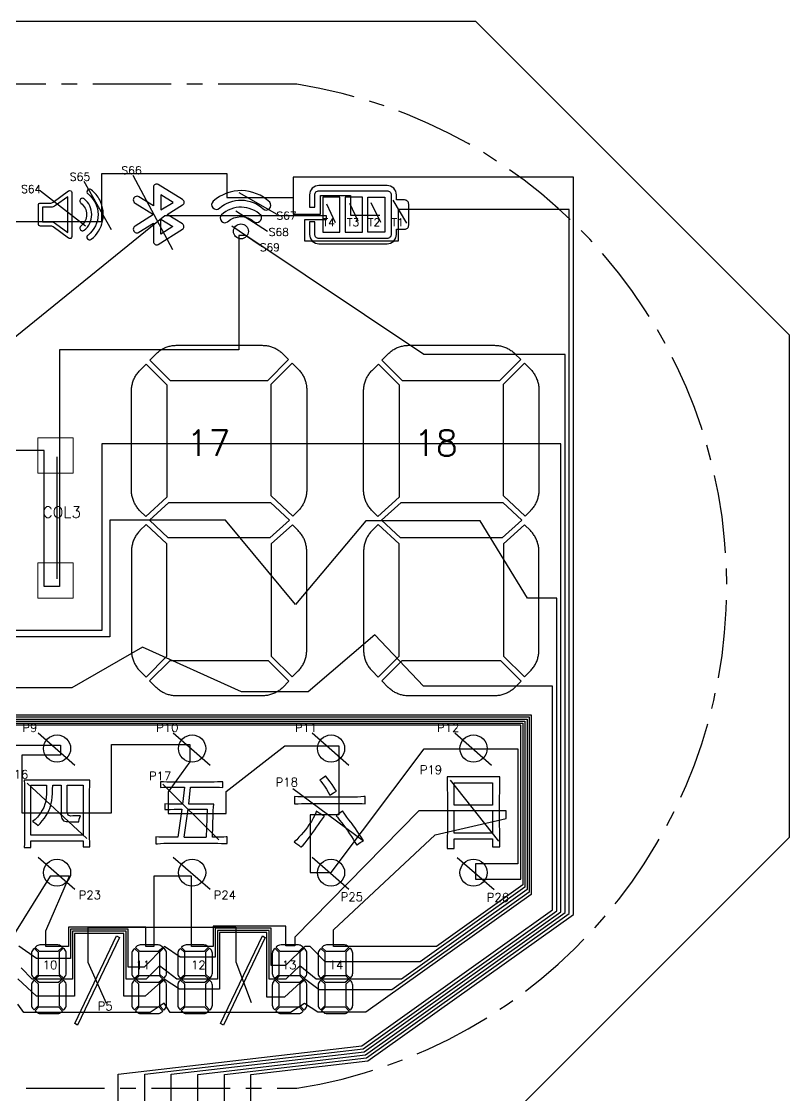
# Model space of a CAD drawing. Header units: millimetres. Extents: x 1653 to 3206, y -200 to 97.
# Drawn here: x 2456.6 to 2493.3, y -170.4 to -119 of the extents above; entities that cross this region are included whole.
import ezdxf
from ezdxf.enums import TextEntityAlignment as Align

# ---------------------------------------------------------------- set-up
doc = ezdxf.new("R2010")
doc.units = ezdxf.units.MM
doc.header["$LTSCALE"] = 3
doc.linetypes.add('CENTER', pattern=[2, 1.25, -0.25, 0.25, -0.25])
doc.layers.add('COM', color=1, linetype='Continuous')
doc.layers.add('DIM', color=4, linetype='Continuous')
doc.styles.add('romans', font='romans.shx')

msp = doc.modelspace()

# ---------------------------------------------------------------- linework, layer by layer
msp.add_line((2464.386, -158.043), (2465.428, -158.043))
at = {"linetype": 'Continuous'}
msp.add_lwpolyline([(2378.323, -134.045), (2378.323, -158.045), (2393.323, -173.045), (2478.323, -173.045), (2493.323, -158.045), (2493.323, -134.045), (2478.323, -119.045), (2393.323, -119.045)], close=True, dxfattribs=at)
at = {"linetype": 'CENTER'}
msp.add_lwpolyline([(2469.762, -122.045), (2402.823, -122.045, 0.895837), (2402.823, -170.045), (2469.762, -170.045, 0.856686)], format="xyb", close=True, dxfattribs=at)
for points in [[(2464.299, -128.726), (2463.576, -128.275), (2464.309, -127.819, 0.555192), (2464.309, -127.564), (2463.143, -126.838, 0.58859), (2462.914, -126.966), (2462.914, -127.863), (2462.216, -127.428, 1), (2462.031, -127.725), (2462.914, -128.275), (2462.031, -128.826, 1), (2462.216, -129.123), (2462.914, -128.688), (2462.914, -129.573, 0.58859), (2463.143, -129.7), (2464.299, -128.98, 0.555192)], [(2458.856, -129.408), (2458.118, -128.865, 0.169935), (2458, -128.826), (2457.515, -128.825, -0.053294), (2457.48, -128.822, -0.353312), (2457.417, -128.756), (2457.416, -128.747, -0.024646), (2457.415, -128.725), (2457.415, -127.825, -0.039391), (2457.417, -127.795, -0.380552), (2457.488, -127.727, -0.03428), (2457.515, -127.725), (2457.999, -127.725, 0.171528), (2458.118, -127.686), (2458.856, -127.143, -0.614387), (2459.015, -127.223), (2459.015, -129.327, -0.615094)], [(2459.786, -127.292, -0.486214), (2459.786, -129.259, 0.066218), (2459.747, -129.298, 0.267337), (2459.735, -129.382, 0.130191), (2459.806, -129.475, 0.253627), (2459.886, -129.487, 0.088388), (2459.941, -129.456, 0.362028), (2460.343, -127.576, 0.106028), (2459.941, -127.095, 0.064392), (2459.893, -127.066, 0.267081), (2459.808, -127.074, 0.130471), (2459.736, -127.165, 0.254098), (2459.743, -127.246, 0.088438)], [(2466.069, -127.976, -0.391818), (2468.16, -128.01, 0.918019), (2468.471, -127.685, 0.391818), (2465.769, -127.641, 0.990681)], [(2470.825, -126.887, 0.414214), (2470.375, -127.337), (2470.375, -127.93), (2470.625, -127.93), (2470.625, -127.337, -0.414214), (2470.825, -127.137), (2474.08, -127.137, -0.414214), (2474.28, -127.337), (2474.28, -129.223, -0.414214), (2474.08, -129.423), (2470.825, -129.423, -0.414214), (2470.625, -129.223), (2470.625, -128.63), (2470.375, -128.63), (2470.375, -129.223, 0.414214), (2470.825, -129.673), (2474.08, -129.673, 0.414214), (2474.53, -129.223), (2474.53, -128.98), (2474.918, -128.98, 0.414214), (2475.118, -128.78), (2475.118, -127.78, 0.414214), (2474.918, -127.58), (2474.53, -127.58), (2474.53, -127.337, 0.414214), (2474.08, -126.887)], [(2457.999, -127.925), (2457.615, -127.925), (2457.615, -128.625), (2458, -128.626, -0.170304), (2458.237, -128.704), (2458.815, -129.13), (2458.815, -127.421), (2458.237, -127.847, -0.17176)], [(2459.447, -127.725, -0.486309), (2459.447, -128.826, 0.057225), (2459.41, -128.862, 0.278028), (2459.395, -128.95, 0.130869), (2459.466, -129.042, 0.253658), (2459.546, -129.054, 0.088349), (2459.601, -129.023, 0.486211), (2459.601, -127.528, 0.057138), (2459.558, -127.501, 0.278535), (2459.469, -127.507, 0.130453), (2459.396, -127.598, 0.253687), (2459.403, -127.679, 0.08827)], [(2466.456, -128.628, -0.391484), (2467.721, -128.621, 0.73687), (2468.06, -128.321, 0.3982), (2466.16, -128.289, 0.878402)]]:
    msp.add_lwpolyline(points, format="xyb", close=True)
for points in [[(2463.264, -127.326), (2463.264, -128.057), (2463.851, -127.692)], [(2471.005, -129.123), (2471.83, -129.123), (2471.83, -127.437), (2471.005, -127.437)], [(2472.08, -129.123), (2472.905, -129.123), (2472.905, -127.437), (2472.08, -127.437)], [(2473.98, -129.123), (2473.155, -129.123), (2473.155, -127.437), (2473.98, -127.437)], [(2463.264, -129.213), (2463.264, -128.493), (2463.842, -128.853)], [(2463.073, -134.9), (2463.109, -134.868), (2463.147, -134.836), (2463.185, -134.806), (2463.225, -134.777), (2463.265, -134.75), (2463.307, -134.724), (2463.349, -134.699), (2463.393, -134.677), (2463.437, -134.655), (2463.481, -134.635), (2463.527, -134.617), (2463.573, -134.601), (2463.62, -134.586), (2463.667, -134.573), (2463.714, -134.561), (2463.762, -134.552), (2463.81, -134.543), (2463.859, -134.537), (2463.908, -134.532), (2463.957, -134.529), (2464.005, -134.528), (2464.018, -134.528), (2468.116, -134.528), (2468.165, -134.529), (2468.214, -134.531), (2468.263, -134.536), (2468.312, -134.542), (2468.36, -134.549), (2468.408, -134.559), (2468.456, -134.57), (2468.503, -134.582), (2468.55, -134.597), (2468.596, -134.613), (2468.641, -134.631), (2468.686, -134.65), (2468.731, -134.671), (2468.774, -134.693), (2468.817, -134.717), (2468.858, -134.743), (2468.899, -134.77), (2468.939, -134.799), (2468.978, -134.828), (2469.015, -134.86), (2469.052, -134.892), (2469.087, -134.926), (2469.096, -134.935), (2469.37, -135.208), (2468.358, -136.22), (2463.726, -136.22), (2462.738, -135.234), (2463.038, -134.934)], [(2474.173, -134.9), (2474.209, -134.868), (2474.246, -134.836), (2474.285, -134.806), (2474.325, -134.777), (2474.365, -134.75), (2474.407, -134.724), (2474.449, -134.699), (2474.492, -134.677), (2474.536, -134.655), (2474.581, -134.635), (2474.627, -134.617), (2474.673, -134.601), (2474.719, -134.586), (2474.766, -134.573), (2474.814, -134.561), (2474.862, -134.552), (2474.91, -134.543), (2474.959, -134.537), (2475.007, -134.532), (2475.056, -134.529), (2475.105, -134.528), (2475.118, -134.528), (2479.216, -134.528), (2479.265, -134.529), (2479.314, -134.531), (2479.363, -134.536), (2479.411, -134.542), (2479.46, -134.549), (2479.508, -134.559), (2479.555, -134.57), (2479.603, -134.582), (2479.649, -134.597), (2479.696, -134.613), (2479.741, -134.631), (2479.786, -134.65), (2479.83, -134.671), (2479.874, -134.693), (2479.916, -134.717), (2479.958, -134.743), (2479.999, -134.77), (2480.039, -134.799), (2480.078, -134.828), (2480.115, -134.86), (2480.152, -134.892), (2480.187, -134.926), (2480.196, -134.935), (2480.47, -135.208), (2479.458, -136.22), (2474.826, -136.22), (2473.838, -135.234), (2474.137, -134.934)], [(2461.863, -136.658), (2461.866, -136.609), (2461.87, -136.56), (2461.876, -136.511), (2461.884, -136.463), (2461.893, -136.415), (2461.904, -136.367), (2461.917, -136.32), (2461.931, -136.273), (2461.947, -136.227), (2461.965, -136.182), (2461.984, -136.137), (2462.005, -136.092), (2462.028, -136.049), (2462.052, -136.006), (2462.077, -135.965), (2462.104, -135.924), (2462.133, -135.884), (2462.162, -135.845), (2462.193, -135.807), (2462.226, -135.771), (2462.259, -135.735), (2462.269, -135.726), (2462.57, -135.425), (2463.554, -136.409), (2463.554, -141.788), (2462.542, -142.71), (2462.269, -142.436), (2462.235, -142.401), (2462.202, -142.364), (2462.17, -142.327), (2462.14, -142.288), (2462.111, -142.249), (2462.084, -142.208), (2462.058, -142.167), (2462.034, -142.124), (2462.011, -142.081), (2461.99, -142.037), (2461.97, -141.992), (2461.952, -141.947), (2461.935, -141.901), (2461.92, -141.854), (2461.907, -141.807), (2461.896, -141.759), (2461.886, -141.711), (2461.878, -141.663), (2461.871, -141.615), (2461.867, -141.566), (2461.864, -141.517), (2461.862, -141.468), (2461.862, -141.455), (2461.862, -136.707)], [(2470.238, -136.587), (2470.239, -136.638), (2470.239, -141.455), (2470.239, -141.504), (2470.236, -141.553), (2470.232, -141.602), (2470.226, -141.65), (2470.218, -141.699), (2470.209, -141.747), (2470.198, -141.794), (2470.185, -141.842), (2470.171, -141.888), (2470.154, -141.935), (2470.137, -141.98), (2470.117, -142.025), (2470.096, -142.069), (2470.074, -142.113), (2470.05, -142.156), (2470.024, -142.197), (2469.997, -142.238), (2469.969, -142.278), (2469.939, -142.317), (2469.908, -142.355), (2469.876, -142.391), (2469.842, -142.427), (2469.833, -142.436), (2469.578, -142.691), (2468.547, -141.729), (2468.547, -136.391), (2469.55, -135.387), (2469.832, -135.667), (2469.867, -135.703), (2469.9, -135.739), (2469.931, -135.777), (2469.961, -135.816), (2469.99, -135.855), (2470.017, -135.896), (2470.043, -135.937), (2470.068, -135.98), (2470.09, -136.023), (2470.112, -136.067), (2470.132, -136.112), (2470.15, -136.157), (2470.166, -136.203), (2470.181, -136.25), (2470.194, -136.297), (2470.206, -136.344), (2470.216, -136.392), (2470.224, -136.441), (2470.23, -136.489), (2470.235, -136.538)], [(2472.963, -136.658), (2472.966, -136.609), (2472.97, -136.56), (2472.976, -136.511), (2472.983, -136.463), (2472.993, -136.415), (2473.004, -136.367), (2473.017, -136.32), (2473.031, -136.273), (2473.047, -136.227), (2473.065, -136.182), (2473.084, -136.137), (2473.105, -136.092), (2473.127, -136.049), (2473.151, -136.006), (2473.177, -135.965), (2473.204, -135.924), (2473.232, -135.884), (2473.262, -135.845), (2473.293, -135.807), (2473.326, -135.771), (2473.359, -135.735), (2473.368, -135.726), (2473.67, -135.425), (2474.654, -136.409), (2474.654, -141.788), (2473.642, -142.71), (2473.368, -142.436), (2473.334, -142.401), (2473.302, -142.364), (2473.27, -142.327), (2473.24, -142.288), (2473.211, -142.249), (2473.184, -142.208), (2473.158, -142.167), (2473.134, -142.124), (2473.111, -142.081), (2473.089, -142.037), (2473.07, -141.992), (2473.051, -141.947), (2473.035, -141.901), (2473.02, -141.854), (2473.007, -141.807), (2472.995, -141.759), (2472.986, -141.711), (2472.978, -141.663), (2472.971, -141.615), (2472.966, -141.566), (2472.963, -141.517), (2472.962, -141.468), (2472.962, -141.455), (2472.962, -136.707)], [(2481.338, -136.587), (2481.339, -136.638), (2481.339, -141.455), (2481.338, -141.504), (2481.336, -141.553), (2481.332, -141.602), (2481.326, -141.65), (2481.318, -141.699), (2481.309, -141.747), (2481.297, -141.794), (2481.285, -141.842), (2481.27, -141.888), (2481.254, -141.935), (2481.236, -141.98), (2481.217, -142.025), (2481.196, -142.069), (2481.174, -142.113), (2481.15, -142.156), (2481.124, -142.197), (2481.097, -142.238), (2481.069, -142.278), (2481.039, -142.317), (2481.008, -142.355), (2480.975, -142.391), (2480.942, -142.427), (2480.933, -142.436), (2480.678, -142.691), (2479.647, -141.729), (2479.647, -136.391), (2480.65, -135.387), (2480.932, -135.667), (2480.967, -135.703), (2480.999, -135.739), (2481.031, -135.777), (2481.061, -135.816), (2481.09, -135.855), (2481.117, -135.896), (2481.143, -135.937), (2481.167, -135.98), (2481.19, -136.023), (2481.212, -136.067), (2481.231, -136.112), (2481.25, -136.157), (2481.266, -136.203), (2481.281, -136.25), (2481.294, -136.297), (2481.306, -136.344), (2481.316, -136.392), (2481.324, -136.441), (2481.33, -136.489), (2481.335, -136.538)], [(2468.477, -143.738), (2463.623, -143.738), (2462.719, -142.893), (2463.649, -142.046), (2468.514, -142.046), (2469.421, -142.892)], [(2479.577, -143.738), (2474.722, -143.738), (2473.819, -142.893), (2474.749, -142.046), (2479.614, -142.046), (2480.521, -142.892)], [(2462.235, -150.061), (2462.269, -150.096), (2462.558, -150.385), (2463.554, -149.386), (2463.554, -144.022), (2462.561, -143.093), (2462.269, -143.386), (2462.259, -143.395), (2462.226, -143.431), (2462.193, -143.467), (2462.162, -143.505), (2462.133, -143.544), (2462.104, -143.584), (2462.077, -143.625), (2462.052, -143.666), (2462.028, -143.709), (2462.005, -143.752), (2461.984, -143.797), (2461.965, -143.842), (2461.947, -143.887), (2461.931, -143.933), (2461.917, -143.98), (2461.904, -144.028), (2461.893, -144.075), (2461.884, -144.123), (2461.876, -144.172), (2461.87, -144.22), (2461.866, -144.269), (2461.863, -144.318), (2461.862, -144.367), (2461.862, -149.115), (2461.862, -149.128), (2461.864, -149.177), (2461.867, -149.226), (2461.871, -149.275), (2461.878, -149.323), (2461.886, -149.371), (2461.896, -149.419), (2461.907, -149.467), (2461.92, -149.514), (2461.935, -149.561), (2461.952, -149.607), (2461.97, -149.652), (2461.99, -149.697), (2462.011, -149.741), (2462.034, -149.784), (2462.058, -149.827), (2462.084, -149.868), (2462.111, -149.909), (2462.14, -149.948), (2462.17, -149.987), (2462.202, -150.024)], [(2469.833, -143.386), (2469.557, -143.111), (2468.547, -144.017), (2468.547, -149.382), (2469.547, -150.382), (2469.833, -150.096), (2469.842, -150.087), (2469.875, -150.051), (2469.908, -150.015), (2469.939, -149.977), (2469.969, -149.938), (2469.997, -149.898), (2470.024, -149.857), (2470.05, -149.816), (2470.074, -149.773), (2470.096, -149.73), (2470.117, -149.685), (2470.137, -149.64), (2470.154, -149.595), (2470.17, -149.549), (2470.185, -149.502), (2470.198, -149.455), (2470.209, -149.407), (2470.218, -149.359), (2470.226, -149.311), (2470.232, -149.262), (2470.236, -149.213), (2470.239, -149.164), (2470.239, -149.116), (2470.239, -144.367), (2470.239, -144.354), (2470.238, -144.305), (2470.235, -144.256), (2470.23, -144.207), (2470.224, -144.159), (2470.216, -144.111), (2470.206, -144.063), (2470.194, -144.015), (2470.181, -143.968), (2470.166, -143.921), (2470.15, -143.875), (2470.132, -143.83), (2470.112, -143.785), (2470.091, -143.741), (2470.068, -143.698), (2470.043, -143.655), (2470.017, -143.614), (2469.99, -143.573), (2469.961, -143.534), (2469.931, -143.495), (2469.9, -143.458), (2469.867, -143.421)], [(2473.334, -150.061), (2473.368, -150.096), (2473.657, -150.385), (2474.654, -149.386), (2474.654, -144.022), (2473.661, -143.093), (2473.368, -143.386), (2473.359, -143.395), (2473.326, -143.431), (2473.293, -143.467), (2473.262, -143.505), (2473.232, -143.544), (2473.204, -143.584), (2473.177, -143.625), (2473.151, -143.666), (2473.127, -143.709), (2473.105, -143.752), (2473.084, -143.797), (2473.065, -143.842), (2473.047, -143.887), (2473.031, -143.933), (2473.016, -143.98), (2473.004, -144.028), (2472.993, -144.075), (2472.983, -144.123), (2472.976, -144.172), (2472.97, -144.22), (2472.966, -144.269), (2472.963, -144.318), (2472.962, -144.367), (2472.962, -149.115), (2472.962, -149.128), (2472.963, -149.177), (2472.966, -149.226), (2472.971, -149.275), (2472.978, -149.323), (2472.986, -149.371), (2472.995, -149.419), (2473.007, -149.467), (2473.02, -149.514), (2473.035, -149.561), (2473.051, -149.607), (2473.07, -149.652), (2473.089, -149.697), (2473.111, -149.741), (2473.134, -149.784), (2473.158, -149.827), (2473.184, -149.868), (2473.211, -149.909), (2473.24, -149.948), (2473.27, -149.987), (2473.302, -150.024)], [(2480.933, -143.386), (2480.657, -143.111), (2479.647, -144.017), (2479.647, -149.382), (2480.647, -150.382), (2480.933, -150.096), (2480.942, -150.087), (2480.975, -150.051), (2481.008, -150.015), (2481.039, -149.977), (2481.069, -149.938), (2481.097, -149.898), (2481.124, -149.857), (2481.149, -149.816), (2481.174, -149.773), (2481.196, -149.73), (2481.217, -149.685), (2481.236, -149.64), (2481.254, -149.595), (2481.27, -149.549), (2481.285, -149.502), (2481.297, -149.455), (2481.308, -149.407), (2481.318, -149.359), (2481.326, -149.311), (2481.331, -149.262), (2481.336, -149.213), (2481.338, -149.164), (2481.339, -149.116), (2481.339, -144.367), (2481.339, -144.354), (2481.338, -144.305), (2481.335, -144.256), (2481.33, -144.207), (2481.324, -144.159), (2481.316, -144.111), (2481.306, -144.063), (2481.294, -144.015), (2481.281, -143.968), (2481.266, -143.921), (2481.25, -143.875), (2481.231, -143.83), (2481.212, -143.785), (2481.19, -143.741), (2481.167, -143.698), (2481.143, -143.655), (2481.117, -143.614), (2481.09, -143.573), (2481.061, -143.534), (2481.031, -143.495), (2480.999, -143.458), (2480.967, -143.421)], [(2468.399, -149.593), (2469.391, -150.585), (2469.097, -150.879), (2469.062, -150.913), (2469.025, -150.946), (2468.988, -150.977), (2468.949, -151.008), (2468.91, -151.036), (2468.869, -151.064), (2468.828, -151.09), (2468.785, -151.114), (2468.742, -151.137), (2468.698, -151.158), (2468.653, -151.178), (2468.608, -151.196), (2468.562, -151.213), (2468.515, -151.228), (2468.468, -151.241), (2468.421, -151.252), (2468.373, -151.262), (2468.324, -151.27), (2468.276, -151.277), (2468.227, -151.281), (2468.178, -151.284), (2468.129, -151.286), (2468.116, -151.286), (2464.019, -151.286), (2463.97, -151.285), (2463.921, -151.282), (2463.872, -151.278), (2463.823, -151.272), (2463.775, -151.265), (2463.727, -151.255), (2463.679, -151.244), (2463.632, -151.231), (2463.585, -151.217), (2463.539, -151.201), (2463.494, -151.183), (2463.449, -151.164), (2463.404, -151.143), (2463.361, -151.12), (2463.318, -151.096), (2463.277, -151.071), (2463.236, -151.044), (2463.196, -151.015), (2463.157, -150.986), (2463.119, -150.954), (2463.083, -150.922), (2463.047, -150.888), (2463.038, -150.879), (2462.73, -150.571), (2463.707, -149.593)], [(2479.499, -149.593), (2480.491, -150.585), (2480.197, -150.879), (2480.162, -150.913), (2480.125, -150.946), (2480.088, -150.977), (2480.049, -151.008), (2480.01, -151.036), (2479.969, -151.064), (2479.928, -151.09), (2479.885, -151.114), (2479.842, -151.137), (2479.798, -151.158), (2479.753, -151.178), (2479.708, -151.196), (2479.662, -151.213), (2479.615, -151.228), (2479.568, -151.241), (2479.52, -151.252), (2479.472, -151.262), (2479.424, -151.27), (2479.376, -151.277), (2479.327, -151.281), (2479.278, -151.284), (2479.229, -151.286), (2479.216, -151.286), (2475.118, -151.286), (2475.069, -151.285), (2475.021, -151.282), (2474.972, -151.278), (2474.923, -151.272), (2474.875, -151.265), (2474.827, -151.255), (2474.779, -151.244), (2474.732, -151.231), (2474.685, -151.217), (2474.639, -151.201), (2474.593, -151.183), (2474.548, -151.164), (2474.504, -151.143), (2474.461, -151.12), (2474.418, -151.096), (2474.376, -151.071), (2474.336, -151.044), (2474.296, -151.015), (2474.257, -150.986), (2474.219, -150.954), (2474.183, -150.922), (2474.147, -150.888), (2474.138, -150.879), (2473.83, -150.571), (2474.806, -149.593)], [(2459.873, -155.313), (2456.734, -155.313), (2456.736, -155.331), (2456.741, -155.497), (2456.745, -155.66), (2456.748, -155.819), (2456.75, -155.974), (2456.75, -156.126), (2456.75, -157.613), (2456.75, -157.729), (2456.748, -157.882), (2456.747, -158.039), (2456.744, -158.2), (2456.741, -158.365), (2456.734, -158.534), (2457.057, -158.534), (2457.057, -158.211), (2459.552, -158.211), (2459.552, -158.503), (2459.873, -158.503), (2459.87, -158.437), (2459.865, -158.271), (2459.862, -158.108), (2459.859, -157.948), (2459.858, -157.795), (2459.858, -157.644), (2459.858, -156.126), (2459.858, -156.111), (2459.858, -155.945), (2459.861, -155.782), (2459.864, -155.622), (2459.867, -155.467)], [(2457.057, -157.951), (2457.057, -155.559), (2457.807, -155.559), (2457.806, -155.606), (2457.803, -155.802), (2457.795, -155.979), (2457.784, -156.136), (2457.766, -156.272), (2457.745, -156.386), (2457.721, -156.466), (2457.665, -156.617), (2457.597, -156.758), (2457.516, -156.892), (2457.47, -156.958), (2457.37, -157.079), (2457.257, -157.19), (2457.134, -157.292), (2457.149, -157.3), (2457.297, -157.392), (2457.394, -157.491), (2457.492, -157.387), (2457.599, -157.264), (2457.696, -157.137), (2457.784, -157.007), (2457.86, -156.875), (2457.929, -156.74), (2457.953, -156.679), (2457.992, -156.563), (2458.023, -156.432), (2458.05, -156.286), (2458.07, -156.126), (2458.086, -155.951), (2458.094, -155.763), (2458.097, -155.559), (2458.495, -155.559), (2458.495, -157.016), (2458.529, -157.154), (2458.612, -157.257), (2458.741, -157.292), (2458.828, -157.296), (2458.969, -157.303), (2459.139, -157.306), (2459.338, -157.307), (2459.366, -157.177), (2459.428, -157.016), (2459.413, -157.016), (2459.215, -157.024), (2459.059, -157.029), (2458.94, -157.032), (2458.832, -156.997), (2458.786, -156.863), (2458.786, -155.559), (2459.552, -155.559), (2459.552, -157.951)], [(2466.223, -155.391), (2466.131, -155.397), (2465.973, -155.404), (2465.81, -155.407), (2463.712, -155.407), (2463.559, -155.405), (2463.399, -155.399), (2463.253, -155.391), (2463.253, -155.667), (2463.388, -155.659), (2463.546, -155.653), (2463.712, -155.651), (2464.402, -155.651), (2464.309, -156.464), (2463.896, -156.464), (2463.755, -156.463), (2463.593, -156.458), (2463.452, -156.449), (2463.452, -156.724), (2463.556, -156.716), (2463.712, -156.712), (2463.896, -156.709), (2464.264, -156.709), (2464.08, -158.043), (2463.574, -158.043), (2463.49, -158.043), (2463.319, -158.04), (2463.164, -158.035), (2463.023, -158.027), (2463.023, -158.364), (2463.106, -158.355), (2463.25, -158.344), (2463.416, -158.336), (2463.606, -158.334), (2465.81, -158.334), (2465.996, -158.334), (2466.168, -158.338), (2466.316, -158.342), (2466.436, -158.349), (2466.436, -158.027), (2466.394, -158.031), (2466.27, -158.035), (2466.12, -158.04), (2465.94, -158.042), (2465.733, -158.043), (2465.763, -156.923), (2465.766, -156.762), (2465.777, -156.602), (2465.794, -156.464), (2464.6, -156.464), (2464.691, -155.651), (2465.825, -155.651), (2465.905, -155.653), (2466.063, -155.657), (2466.223, -155.667)], [(2471.145, -155.115), (2471.131, -155.126), (2471.013, -155.217), (2470.869, -155.314), (2470.91, -155.364), (2471.002, -155.483), (2471.093, -155.61), (2471.179, -155.745), (2471.262, -155.886), (2471.344, -156.035), (2471.387, -156.005), (2471.524, -155.922), (2471.665, -155.85), (2471.616, -155.772), (2471.538, -155.648), (2471.45, -155.519), (2471.356, -155.389), (2471.254, -155.253)], [(2476.953, -155.161), (2476.953, -155.169), (2476.956, -155.316), (2476.958, -155.468), (2476.959, -155.62), (2476.962, -155.775), (2476.964, -155.932), (2476.965, -156.092), (2476.965, -156.254), (2476.967, -156.417), (2476.967, -156.585), (2476.967, -156.753), (2476.969, -156.923), (2476.969, -156.992), (2476.967, -157.172), (2476.967, -157.346), (2476.967, -157.517), (2476.965, -157.681), (2476.964, -157.843), (2476.962, -157.999), (2476.961, -158.151), (2476.958, -158.299), (2476.956, -158.441), (2476.953, -158.579), (2477.29, -158.579), (2477.29, -158.12), (2479.125, -158.12), (2479.125, -158.502), (2479.478, -158.502), (2479.476, -158.433), (2479.475, -158.288), (2479.472, -158.139), (2479.47, -157.985), (2479.469, -157.83), (2479.467, -157.67), (2479.465, -157.509), (2479.464, -157.345), (2479.464, -157.177), (2479.462, -157.006), (2479.462, -156.832), (2479.462, -156.748), (2479.464, -156.576), (2479.464, -156.406), (2479.464, -156.24), (2479.465, -156.076), (2479.467, -155.916), (2479.469, -155.759), (2479.47, -155.604), (2479.473, -155.454), (2479.475, -155.305), (2479.478, -155.161)], [(2477.29, -156.51), (2477.29, -155.437), (2479.125, -155.437), (2479.125, -156.51)], [(2473.027, -156.096), (2472.977, -156.102), (2472.835, -156.116), (2472.672, -156.124), (2472.492, -156.127), (2470.288, -156.127), (2470.139, -156.126), (2469.981, -156.119), (2469.821, -156.11), (2469.66, -156.096), (2469.66, -156.448), (2469.666, -156.448), (2469.824, -156.442), (2469.984, -156.437), (2470.144, -156.434), (2470.302, -156.433), (2472.506, -156.433), (2472.556, -156.433), (2472.73, -156.436), (2472.888, -156.44), (2473.027, -156.448)], [(2470.7, -156.801), (2470.676, -156.876), (2470.625, -156.995), (2470.554, -157.133), (2470.462, -157.288), (2470.349, -157.46), (2470.277, -157.56), (2470.181, -157.687), (2470.083, -157.811), (2469.979, -157.932), (2469.871, -158.049), (2469.76, -158.162), (2469.644, -158.273), (2469.726, -158.329), (2469.857, -158.428), (2469.965, -158.517), (2469.978, -158.506), (2470.065, -158.419), (2470.159, -158.312), (2470.261, -158.189), (2470.371, -158.048), (2470.487, -157.889), (2470.535, -157.819), (2470.625, -157.69), (2470.716, -157.562), (2470.806, -157.432), (2470.897, -157.299), (2470.99, -157.166), (2471.084, -157.031), (2470.969, -156.975), (2470.833, -156.893)], [(2471.956, -156.785), (2471.904, -156.826), (2471.778, -156.924), (2471.649, -157.015), (2471.71, -157.092), (2471.815, -157.225), (2471.915, -157.355), (2472.009, -157.481), (2472.1, -157.603), (2472.185, -157.72), (2472.205, -157.75), (2472.293, -157.875), (2472.377, -158.007), (2472.464, -158.142), (2472.547, -158.281), (2472.63, -158.427), (2472.675, -158.387), (2472.8, -158.3), (2472.951, -158.212), (2472.852, -158.055), (2472.75, -157.897), (2472.656, -157.755), (2472.572, -157.629), (2472.496, -157.521), (2472.431, -157.429), (2472.429, -157.427), (2472.346, -157.324), (2472.257, -157.208), (2472.163, -157.08), (2472.063, -156.939)], [(2477.29, -157.858), (2477.29, -156.77), (2479.125, -156.77), (2479.125, -157.858)], [(2459.147, -166.956), (2461.148, -162.759), (2461.285, -162.838), (2459.284, -167.035)], [(2466.119, -166.956), (2468.119, -162.759), (2468.256, -162.838), (2466.256, -167.035)], [(2457.356, -163.225), (2457.401, -163.2), (2457.45, -163.184), (2457.502, -163.177), (2457.51, -163.177), (2458.319, -163.177), (2458.371, -163.182), (2458.421, -163.197), (2458.467, -163.22), (2458.508, -163.252), (2458.513, -163.258), (2458.557, -163.301), (2458.347, -163.511), (2457.462, -163.511), (2457.262, -163.311), (2457.316, -163.258)], [(2462.152, -163.225), (2462.197, -163.2), (2462.247, -163.184), (2462.298, -163.177), (2462.306, -163.177), (2463.116, -163.177), (2463.167, -163.182), (2463.217, -163.197), (2463.263, -163.22), (2463.304, -163.252), (2463.309, -163.258), (2463.354, -163.301), (2463.144, -163.511), (2462.259, -163.511), (2462.058, -163.311), (2462.112, -163.258)], [(2464.345, -163.225), (2464.391, -163.2), (2464.44, -163.184), (2464.492, -163.177), (2464.499, -163.177), (2465.309, -163.177), (2465.361, -163.182), (2465.411, -163.197), (2465.457, -163.22), (2465.498, -163.252), (2465.503, -163.258), (2465.547, -163.301), (2465.337, -163.512), (2464.452, -163.512), (2464.252, -163.311), (2464.305, -163.258)], [(2468.865, -163.225), (2468.91, -163.2), (2468.96, -163.184), (2469.011, -163.177), (2469.019, -163.177), (2469.829, -163.177), (2469.881, -163.182), (2469.93, -163.197), (2469.976, -163.22), (2470.017, -163.252), (2470.023, -163.258), (2470.067, -163.301), (2469.857, -163.512), (2468.972, -163.512), (2468.772, -163.311), (2468.825, -163.258)], [(2471.059, -163.225), (2471.104, -163.2), (2471.154, -163.184), (2471.205, -163.177), (2471.213, -163.177), (2472.023, -163.177), (2472.074, -163.182), (2472.124, -163.197), (2472.17, -163.22), (2472.211, -163.252), (2472.216, -163.258), (2472.26, -163.301), (2472.051, -163.512), (2471.166, -163.512), (2470.965, -163.311), (2471.019, -163.258)], [(2457.131, -164.7), (2457.164, -164.74), (2457.212, -164.789), (2457.418, -164.602), (2457.418, -163.56), (2457.218, -163.36), (2457.164, -163.414), (2457.158, -163.42), (2457.126, -163.46), (2457.103, -163.506), (2457.088, -163.556), (2457.083, -163.608), (2457.083, -164.546), (2457.083, -164.554), (2457.09, -164.605), (2457.106, -164.655)], [(2458.739, -164.546), (2458.739, -163.589), (2458.733, -163.537), (2458.717, -163.488), (2458.692, -163.442), (2458.658, -163.402), (2458.604, -163.348), (2458.405, -163.548), (2458.405, -164.59), (2458.614, -164.785), (2458.659, -164.74), (2458.664, -164.735), (2458.696, -164.694), (2458.72, -164.648), (2458.734, -164.598)], [(2461.927, -164.7), (2461.96, -164.74), (2462.009, -164.789), (2462.214, -164.602), (2462.214, -163.56), (2462.014, -163.36), (2461.96, -163.414), (2461.955, -163.42), (2461.923, -163.46), (2461.899, -163.506), (2461.885, -163.556), (2461.88, -163.608), (2461.88, -164.546), (2461.88, -164.554), (2461.886, -164.605), (2461.902, -164.655)], [(2463.535, -164.546), (2463.535, -163.589), (2463.529, -163.537), (2463.513, -163.488), (2463.488, -163.442), (2463.455, -163.402), (2463.4, -163.348), (2463.201, -163.548), (2463.201, -164.59), (2463.41, -164.785), (2463.455, -164.74), (2463.461, -164.735), (2463.492, -164.694), (2463.516, -164.648), (2463.531, -164.598)], [(2464.12, -164.7), (2464.154, -164.74), (2464.202, -164.789), (2464.408, -164.602), (2464.408, -163.56), (2464.207, -163.36), (2464.154, -163.414), (2464.148, -163.42), (2464.116, -163.46), (2464.093, -163.507), (2464.078, -163.556), (2464.073, -163.608), (2464.073, -164.546), (2464.073, -164.554), (2464.08, -164.606), (2464.095, -164.655)], [(2465.729, -164.546), (2465.729, -163.589), (2465.722, -163.537), (2465.707, -163.488), (2465.682, -163.442), (2465.648, -163.402), (2465.594, -163.348), (2465.394, -163.548), (2465.394, -164.59), (2465.604, -164.785), (2465.648, -164.74), (2465.654, -164.735), (2465.686, -164.694), (2465.71, -164.648), (2465.724, -164.598)], [(2468.64, -164.7), (2468.673, -164.74), (2468.722, -164.789), (2468.927, -164.602), (2468.927, -163.56), (2468.727, -163.36), (2468.673, -163.414), (2468.668, -163.42), (2468.636, -163.46), (2468.612, -163.507), (2468.598, -163.556), (2468.593, -163.608), (2468.593, -164.546), (2468.593, -164.554), (2468.599, -164.606), (2468.615, -164.655)], [(2470.248, -164.546), (2470.248, -163.589), (2470.242, -163.537), (2470.226, -163.488), (2470.201, -163.442), (2470.168, -163.402), (2470.113, -163.348), (2469.914, -163.548), (2469.914, -164.59), (2470.123, -164.785), (2470.168, -164.74), (2470.174, -164.735), (2470.206, -164.694), (2470.229, -164.648), (2470.244, -164.598)], [(2470.834, -164.7), (2470.867, -164.74), (2470.916, -164.789), (2471.121, -164.602), (2471.121, -163.56), (2470.921, -163.36), (2470.867, -163.414), (2470.862, -163.42), (2470.83, -163.46), (2470.806, -163.507), (2470.791, -163.556), (2470.787, -163.608), (2470.787, -164.546), (2470.787, -164.554), (2470.793, -164.606), (2470.809, -164.655)], [(2472.442, -164.546), (2472.442, -163.589), (2472.436, -163.537), (2472.42, -163.488), (2472.395, -163.442), (2472.362, -163.402), (2472.307, -163.348), (2472.108, -163.548), (2472.108, -164.59), (2472.317, -164.785), (2472.362, -164.74), (2472.367, -164.735), (2472.399, -164.694), (2472.423, -164.648), (2472.437, -164.598)], [(2458.566, -164.83), (2458.379, -164.998), (2457.443, -164.998), (2457.264, -164.831), (2457.448, -164.663), (2458.386, -164.663)], [(2463.362, -164.83), (2463.175, -164.998), (2462.239, -164.998), (2462.061, -164.831), (2462.245, -164.663), (2463.182, -164.663)], [(2465.555, -164.83), (2465.369, -164.998), (2464.433, -164.998), (2464.254, -164.831), (2464.438, -164.663), (2465.376, -164.663)], [(2470.075, -164.83), (2469.888, -164.998), (2468.952, -164.998), (2468.774, -164.831), (2468.958, -164.663), (2469.895, -164.663)], [(2472.269, -164.83), (2472.082, -164.998), (2471.146, -164.998), (2470.968, -164.831), (2471.152, -164.663), (2472.089, -164.663)], [(2457.131, -166.214), (2457.164, -166.254), (2457.205, -166.296), (2457.418, -166.083), (2457.418, -165.065), (2457.216, -164.876), (2457.164, -164.928), (2457.158, -164.934), (2457.126, -164.974), (2457.103, -165.02), (2457.088, -165.07), (2457.083, -165.122), (2457.083, -166.06), (2457.083, -166.068), (2457.09, -166.119), (2457.106, -166.169)], [(2458.659, -164.928), (2458.61, -164.879), (2458.405, -165.063), (2458.405, -166.096), (2458.616, -166.307), (2458.661, -166.262), (2458.696, -166.218), (2458.72, -166.171), (2458.734, -166.122), (2458.739, -166.07), (2458.739, -165.122), (2458.739, -165.114), (2458.733, -165.063), (2458.717, -165.013), (2458.692, -164.968)], [(2461.927, -166.214), (2461.96, -166.254), (2462.002, -166.296), (2462.214, -166.083), (2462.214, -165.065), (2462.012, -164.876), (2461.96, -164.928), (2461.955, -164.934), (2461.923, -164.974), (2461.899, -165.02), (2461.885, -165.07), (2461.88, -165.122), (2461.88, -166.06), (2461.88, -166.068), (2461.886, -166.119), (2461.902, -166.169)], [(2463.455, -164.928), (2463.406, -164.879), (2463.201, -165.063), (2463.201, -166.096), (2463.412, -166.307), (2463.457, -166.262), (2463.492, -166.218), (2463.516, -166.171), (2463.531, -166.122), (2463.535, -166.07), (2463.535, -165.122), (2463.535, -165.114), (2463.529, -165.063), (2463.513, -165.013), (2463.488, -164.968)], [(2464.12, -166.214), (2464.154, -166.254), (2464.195, -166.296), (2464.408, -166.083), (2464.408, -165.065), (2464.206, -164.876), (2464.154, -164.928), (2464.148, -164.934), (2464.116, -164.974), (2464.093, -165.021), (2464.078, -165.07), (2464.073, -165.122), (2464.073, -166.06), (2464.073, -166.068), (2464.08, -166.12), (2464.095, -166.169)], [(2465.648, -164.928), (2465.6, -164.879), (2465.394, -165.063), (2465.394, -166.096), (2465.605, -166.307), (2465.65, -166.263), (2465.686, -166.218), (2465.71, -166.172), (2465.724, -166.122), (2465.729, -166.07), (2465.729, -165.122), (2465.729, -165.114), (2465.722, -165.063), (2465.707, -165.013), (2465.682, -164.968)], [(2468.64, -166.214), (2468.673, -166.254), (2468.715, -166.296), (2468.927, -166.083), (2468.927, -165.065), (2468.725, -164.876), (2468.673, -164.928), (2468.668, -164.934), (2468.636, -164.974), (2468.612, -165.021), (2468.598, -165.07), (2468.593, -165.122), (2468.593, -166.06), (2468.593, -166.068), (2468.599, -166.12), (2468.615, -166.169)], [(2470.168, -164.928), (2470.119, -164.879), (2469.914, -165.063), (2469.914, -166.096), (2470.125, -166.307), (2470.17, -166.263), (2470.205, -166.218), (2470.229, -166.172), (2470.244, -166.122), (2470.248, -166.07), (2470.248, -165.122), (2470.248, -165.114), (2470.242, -165.063), (2470.226, -165.013), (2470.201, -164.968)], [(2470.834, -166.214), (2470.867, -166.254), (2470.909, -166.296), (2471.121, -166.083), (2471.121, -165.065), (2470.919, -164.876), (2470.867, -164.928), (2470.862, -164.934), (2470.83, -164.974), (2470.806, -165.021), (2470.791, -165.07), (2470.787, -165.122), (2470.787, -166.06), (2470.787, -166.068), (2470.793, -166.12), (2470.809, -166.169)], [(2472.362, -164.928), (2472.313, -164.879), (2472.108, -165.063), (2472.108, -166.096), (2472.319, -166.307), (2472.364, -166.263), (2472.399, -166.218), (2472.423, -166.172), (2472.437, -166.122), (2472.442, -166.07), (2472.442, -165.122), (2472.442, -165.114), (2472.436, -165.063), (2472.42, -165.013), (2472.395, -164.968)], [(2458.474, -166.442), (2458.428, -166.467), (2458.379, -166.483), (2458.327, -166.489), (2458.319, -166.489), (2457.512, -166.489), (2457.46, -166.485), (2457.41, -166.47), (2457.364, -166.446), (2457.323, -166.414), (2457.252, -166.343), (2457.439, -166.155), (2458.37, -166.155), (2458.569, -166.354), (2458.514, -166.409)], [(2463.27, -166.442), (2463.225, -166.467), (2463.175, -166.483), (2463.124, -166.489), (2463.116, -166.489), (2462.308, -166.489), (2462.256, -166.485), (2462.207, -166.47), (2462.161, -166.446), (2462.12, -166.414), (2462.048, -166.343), (2462.236, -166.155), (2463.166, -166.155), (2463.365, -166.354), (2463.31, -166.409)], [(2465.463, -166.442), (2465.418, -166.467), (2465.369, -166.483), (2465.317, -166.489), (2465.309, -166.489), (2464.502, -166.489), (2464.45, -166.485), (2464.4, -166.47), (2464.354, -166.446), (2464.313, -166.414), (2464.242, -166.343), (2464.429, -166.155), (2465.36, -166.155), (2465.559, -166.354), (2465.503, -166.409)], [(2469.983, -166.442), (2469.938, -166.467), (2469.888, -166.483), (2469.837, -166.489), (2469.829, -166.489), (2469.021, -166.489), (2468.97, -166.485), (2468.92, -166.47), (2468.874, -166.446), (2468.833, -166.414), (2468.761, -166.343), (2468.949, -166.155), (2469.879, -166.155), (2470.078, -166.354), (2470.023, -166.409)], [(2472.177, -166.442), (2472.132, -166.467), (2472.082, -166.483), (2472.031, -166.489), (2472.023, -166.489), (2471.215, -166.489), (2471.163, -166.485), (2471.114, -166.47), (2471.068, -166.446), (2471.026, -166.414), (2470.955, -166.343), (2471.143, -166.155), (2472.073, -166.155), (2472.272, -166.354), (2472.217, -166.409)]]:
    msp.add_lwpolyline(points, close=True)
at = {"lineweight": 0}
for points in [[(2457.383, -140.641), (2457.383, -138.949), (2459.076, -138.949), (2459.076, -140.641)], [(2457.383, -146.611), (2457.383, -144.919), (2459.076, -144.919), (2459.076, -146.611)]]:
    msp.add_lwpolyline(points, close=True, dxfattribs=at)
msp.add_lwpolyline([(2464.386, -158.043), (2464.569, -156.709), (2465.473, -156.709), (2465.428, -158.043)])
for centre, radius in [((2467.095, -129.079), 0.358), ((2458.304, -153.804), 0.649), ((2464.761, -153.804), 0.649), ((2471.404, -153.804), 0.649), ((2478.215, -153.804), 0.649), ((2458.304, -159.738), 0.649), ((2464.761, -159.738), 0.649), ((2471.404, -159.738), 0.649), ((2478.215, -159.738), 0.649)]:
    msp.add_circle(centre, radius)
at = {"layer": 'COM', "ltscale": 5.567185}
for p, q in [((2460.442, -128.612), (2460.442, -126.31)), ((2460.442, -126.31), (2466.429, -126.31)), ((2466.429, -126.31), (2466.429, -127.462)), ((2482.993, -126.489), (2469.597, -126.489)), ((2469.597, -126.489), (2469.597, -128.258)), ((2482.993, -161.732), (2482.993, -126.489)), ((2466.429, -127.462), (2469.597, -127.462)), ((2470.903, -128.258), (2470.903, -127.372)), ((2470.903, -127.372), (2472.341, -127.372)), ((2472.341, -127.372), (2472.341, -128.3)), ((2469.597, -128.258), (2470.903, -128.258)), ((2472.341, -128.3), (2473.736, -128.3)), ((2453.495, -128.612), (2460.442, -128.612)), ((2480.473, -152.695), (2434.028, -152.695)), ((2480.473, -160.044), (2480.473, -152.695)), ((2453.943, -153.646), (2458.469, -153.646)), ((2458.469, -153.646), (2458.469, -154.127)), ((2460.912, -156.877), (2460.912, -153.606)), ((2460.912, -153.606), (2464.65, -153.606)), ((2464.65, -153.606), (2464.65, -154.443)), ((2466.386, -155.851), (2469.2, -153.67)), ((2469.2, -153.67), (2471.774, -153.67)), ((2471.404, -159.738), (2475.85, -153.826)), ((2471.774, -153.67), (2471.774, -156.982)), ((2475.85, -153.826), (2480.329, -153.826)), ((2480.329, -153.826), (2480.329, -159.325)), ((2458.469, -154.127), (2456.625, -154.127)), ((2456.625, -154.127), (2456.625, -156.877)), ((2464.65, -154.443), (2463.617, -155.869)), ((2463.617, -155.869), (2463.617, -156.913)), ((2466.386, -156.913), (2466.386, -155.851)), ((2456.625, -156.877), (2460.912, -156.877)), ((2463.617, -156.913), (2466.386, -156.913)), ((2471.774, -156.982), (2470.398, -156.982)), ((2470.398, -156.982), (2470.398, -159.738)), ((2480.329, -159.325), (2478.307, -159.325)), ((2478.307, -159.325), (2478.307, -160.044)), ((2470.398, -159.738), (2471.404, -159.738)), ((2478.307, -160.044), (2480.473, -160.044)), ((2473.157, -168.742), (2482.993, -161.732)), ((2467.573, -169.39), (2473.157, -168.742)), ((2467.573, -172.845), (2467.573, -169.39))]:
    msp.add_line(p, q, dxfattribs=at)
at = {"layer": 'COM', "color": 2, "ltscale": 5.567185}
for p, q in [((2463.458, -128.337), (2455.257, -134.979)), ((2471.182, -128.337), (2463.458, -128.337)), ((2471.182, -128.516), (2471.182, -128.337)), ((2482.793, -128.034), (2474.62, -128.034)), ((2474.62, -128.034), (2474.62, -129.545)), ((2482.793, -161.69), (2482.793, -128.034)), ((2470.154, -129.545), (2470.154, -128.516)), ((2470.154, -128.516), (2471.182, -128.516)), ((2474.62, -129.545), (2470.154, -129.545)), ((2434.178, -152.595), (2480.573, -152.595)), ((2480.573, -152.595), (2480.573, -160.325)), ((2475.599, -156.784), (2469.673, -162.817)), ((2479.775, -156.784), (2475.599, -156.784)), ((2479.775, -157.145), (2479.775, -156.784)), ((2476.385, -157.925), (2479.775, -157.145)), ((2471.526, -162.468), (2476.385, -157.925)), ((2457.971, -159.903), (2455.902, -163.245)), ((2457.762, -162.515), (2458.893, -159.903)), ((2458.893, -159.903), (2457.971, -159.903)), ((2464.739, -159.909), (2462.933, -159.909)), ((2462.933, -159.909), (2462.933, -163.271)), ((2464.739, -163.268), (2464.739, -159.909)), ((2480.573, -160.325), (2476.445, -163.268)), ((2473.101, -168.598), (2482.793, -161.69)), ((2457.762, -163.27), (2457.762, -162.515)), ((2462.555, -162.34), (2458.845, -162.34)), ((2458.845, -162.34), (2458.845, -163.27)), ((2462.555, -163.271), (2462.555, -162.34)), ((2469.247, -162.299), (2465.769, -162.299)), ((2465.769, -162.299), (2465.769, -163.268)), ((2469.247, -163.235), (2469.247, -162.299)), ((2471.526, -163.268), (2471.526, -162.468)), ((2458.845, -163.27), (2457.762, -163.27)), ((2462.933, -163.271), (2462.555, -163.271)), ((2465.769, -163.268), (2464.739, -163.268)), ((2469.673, -163.235), (2469.247, -163.235)), ((2469.673, -162.817), (2469.673, -163.235)), ((2476.445, -163.268), (2471.526, -163.268)), ((2466.303, -169.386), (2473.101, -168.598)), ((2466.303, -172.845), (2466.303, -169.386))]:
    msp.add_line(p, q, dxfattribs=at)
at = {"layer": 'COM', "color": 5, "ltscale": 5.567185}
for p, q in [((2467.331, -129.275), (2466.991, -129.275)), ((2466.991, -129.275), (2466.991, -134.744)), ((2475.839, -134.96), (2467.331, -129.275)), ((2466.991, -134.744), (2458.418, -134.744)), ((2458.418, -134.744), (2458.418, -146.052)), ((2482.593, -134.96), (2475.839, -134.96)), ((2482.593, -161.649), (2482.593, -134.96)), ((2457.686, -139.553), (2448.731, -139.553)), ((2457.686, -146.052), (2457.686, -139.553)), ((2458.418, -146.052), (2457.686, -146.052)), ((2434.328, -152.495), (2480.673, -152.495)), ((2480.673, -152.495), (2480.673, -160.438)), ((2480.673, -160.438), (2475.669, -164.005)), ((2473.046, -168.453), (2482.593, -161.649)), ((2461.703, -162.44), (2458.945, -162.44)), ((2458.945, -162.44), (2458.945, -163.849)), ((2461.703, -164.257), (2461.703, -162.44)), ((2468.54, -162.399), (2465.869, -162.399)), ((2465.869, -162.399), (2465.869, -163.78)), ((2468.54, -164.184), (2468.54, -162.399)), ((2457.326, -163.849), (2456.47, -163.246)), ((2463.441, -163.263), (2462.462, -164.257)), ((2464.185, -163.78), (2463.441, -163.263)), ((2470.156, -163.264), (2469.231, -164.184)), ((2470.407, -163.264), (2470.156, -163.264)), ((2471.121, -164.005), (2470.407, -163.264)), ((2465.869, -163.78), (2464.185, -163.78)), ((2458.945, -163.849), (2457.326, -163.849)), ((2462.462, -164.257), (2461.703, -164.257)), ((2469.231, -164.184), (2468.54, -164.184)), ((2475.669, -164.005), (2471.121, -164.005)), ((2465.033, -169.383), (2473.046, -168.453)), ((2465.033, -172.845), (2465.033, -169.383))]:
    msp.add_line(p, q, dxfattribs=at)
at = {"layer": 'COM', "color": 6, "ltscale": 5.567185}
for p, q in [((2482.393, -139.245), (2460.443, -139.245)), ((2460.443, -139.245), (2460.443, -148.167)), ((2482.393, -161.607), (2482.393, -139.245)), ((2460.443, -148.167), (2455.532, -148.167)), ((2434.478, -152.395), (2480.773, -152.395)), ((2480.773, -152.395), (2480.773, -160.551)), ((2480.773, -160.551), (2474.768, -164.831)), ((2472.99, -168.308), (2482.393, -161.607)), ((2461.603, -162.54), (2459.045, -162.54)), ((2459.045, -162.54), (2459.045, -164.831)), ((2461.603, -164.827), (2461.603, -162.54)), ((2468.44, -162.499), (2465.969, -162.499)), ((2465.969, -162.499), (2465.969, -164.827)), ((2468.44, -164.831), (2468.44, -162.499)), ((2457.112, -164.831), (2456.582, -164.283)), ((2463.201, -164.19), (2462.572, -164.827)), ((2464.029, -164.827), (2463.201, -164.19)), ((2469.914, -164.19), (2469.248, -164.831)), ((2470.691, -164.831), (2469.914, -164.19)), ((2462.572, -164.827), (2461.603, -164.827)), ((2465.969, -164.827), (2464.029, -164.827)), ((2459.045, -164.831), (2457.112, -164.831)), ((2469.248, -164.831), (2468.44, -164.831)), ((2474.768, -164.831), (2470.691, -164.831)), ((2463.763, -169.379), (2472.99, -168.308)), ((2463.763, -172.845), (2463.763, -169.379))]:
    msp.add_line(p, q, dxfattribs=at)
at = {"layer": 'COM', "color": 40, "ltscale": 5.567185}
for p, q in [((2466.356, -142.894), (2460.823, -142.894)), ((2460.823, -142.894), (2460.823, -148.467)), ((2469.699, -146.914), (2466.356, -142.894)), ((2473.061, -142.92), (2469.699, -146.914)), ((2478.534, -142.92), (2473.061, -142.92)), ((2480.799, -146.618), (2478.534, -142.92)), ((2482.193, -146.618), (2480.799, -146.618)), ((2482.193, -161.566), (2482.193, -146.618)), ((2460.823, -148.467), (2455.232, -148.467)), ((2434.628, -152.295), (2480.873, -152.295)), ((2480.873, -152.295), (2480.873, -160.664)), ((2480.873, -160.664), (2474.317, -165.337)), ((2472.935, -168.164), (2482.193, -161.566)), ((2461.503, -162.64), (2459.145, -162.64)), ((2459.145, -162.64), (2459.145, -165.644)), ((2461.503, -165.64), (2461.503, -162.64)), ((2468.34, -162.599), (2466.069, -162.599)), ((2466.069, -162.599), (2466.069, -165.314)), ((2468.34, -165.697), (2468.34, -162.599)), ((2457.321, -165.644), (2456.432, -164.823)), ((2463.421, -164.827), (2462.511, -165.64)), ((2464.165, -165.314), (2463.421, -164.827)), ((2470.141, -164.817), (2469.177, -165.697)), ((2470.839, -165.337), (2470.141, -164.817)), ((2466.069, -165.314), (2464.165, -165.314)), ((2474.317, -165.337), (2470.839, -165.337)), ((2459.145, -165.644), (2457.321, -165.644)), ((2462.511, -165.64), (2461.503, -165.64)), ((2469.177, -165.697), (2468.34, -165.697)), ((2462.493, -169.375), (2472.935, -168.164)), ((2462.493, -172.845), (2462.493, -169.375))]:
    msp.add_line(p, q, dxfattribs=at)
at = {"layer": 'COM', "color": 225, "ltscale": 5.567185}
for p, q in [((2473.493, -148.369), (2470.31, -151.094)), ((2475.831, -150.826), (2473.493, -148.369)), ((2462.393, -148.956), (2459.014, -150.898)), ((2467.128, -151.094), (2462.393, -148.956)), ((2459.014, -150.898), (2444.176, -150.898)), ((2481.993, -150.826), (2475.831, -150.826)), ((2481.993, -161.524), (2481.993, -150.826)), ((2470.31, -151.094), (2467.128, -151.094)), ((2434.778, -152.195), (2480.973, -152.195)), ((2480.973, -152.195), (2480.973, -160.777)), ((2480.973, -160.777), (2473.062, -166.415)), ((2472.879, -168.019), (2481.993, -161.524)), ((2456.716, -166.423), (2456.434, -166.024)), ((2463.424, -165.986), (2462.759, -166.423)), ((2463.711, -166.423), (2463.424, -165.986)), ((2470.137, -165.988), (2469.472, -166.423)), ((2470.775, -166.415), (2470.137, -165.988)), ((2462.759, -166.423), (2456.716, -166.423)), ((2469.472, -166.423), (2463.711, -166.423)), ((2473.062, -166.415), (2470.775, -166.415)), ((2461.223, -169.372), (2472.879, -168.019)), ((2461.223, -172.845), (2461.223, -169.372))]:
    msp.add_line(p, q, dxfattribs=at)
at = {"layer": 'DIM'}
for p, q in [((2459.578, -126.679), (2460.889, -128.984)), ((2461.924, -126.391), (2463.819, -129.948)), ((2457.518, -127.146), (2459.662, -128.816)), ((2466.988, -127.219), (2468.813, -128.264)), ((2471.184, -127.76), (2471.607, -128.652)), ((2472.278, -127.739), (2472.68, -128.58)), ((2473.305, -127.703), (2473.764, -128.642)), ((2474.361, -127.583), (2475.004, -128.694)), ((2466.848, -128.106), (2468.373, -129.078)), ((2466.654, -128.812), (2468.007, -129.737)), ((2458.308, -145.699), (2458.308, -139.858)), ((2457.405, -153.061), (2459.161, -154.599)), ((2463.862, -153.061), (2465.618, -154.599)), ((2470.505, -153.061), (2472.261, -154.599)), ((2477.317, -153.061), (2479.073, -154.599)), ((2456.877, -155.456), (2459.729, -158.112)), ((2463.365, -155.509), (2466.032, -158.168)), ((2477.103, -155.315), (2479.403, -158.241)), ((2469.572, -155.711), (2472.951, -158.212)), ((2457.405, -158.995), (2459.161, -160.533)), ((2463.862, -158.995), (2465.618, -160.533)), ((2470.505, -158.995), (2472.261, -160.533)), ((2477.439, -159.007), (2479.195, -160.544))]:
    msp.add_line(p, q, dxfattribs=at)
msp.add_lwpolyline([(2460.67, -165.987), (2459.786, -164.027), (2459.786, -162.338), (2466.857, -162.338), (2466.857, -164.007), (2467.585, -165.946)], dxfattribs=at)

# ---------------------------------------------------------------- texts
at = {"layer": 'DIM', "style": 'romans'}
for s, height, p in [('S65', 0.377, (2459.401, -126.471)), ('S66', 0.377, (2461.866, -126.162)), ('S64', 0.377, (2457.068, -127.057)), ('S67', 0.377, (2469.274, -128.33)), ('T4', 0.377, (2471.295, -128.65)), ('T3', 0.377, (2472.456, -128.65)), ('T2', 0.377, (2473.465, -128.65)), ('T1', 0.377, (2474.59, -128.65)), ('S68', 0.377, (2468.905, -129.111)), ('S69', 0.377, (2468.477, -129.843)), ('17', 1.2242, (2465.544, -139.192)), ('18', 1.2242, (2476.412, -139.192)), ('COL3', 0.5353, (2458.533, -142.508)), ('P9', 0.4081, (2456.999, -152.805)), ('P10', 0.4081, (2463.575, -152.805)), ('P11', 0.4081, (2470.208, -152.805)), ('P12', 0.4081, (2477.004, -152.805)), ('P16', 0.4081, (2456.399, -155.037)), ('P17', 0.4081, (2463.23, -155.117)), ('P19', 0.4081, (2476.182, -154.823)), ('P18', 0.4081, (2469.287, -155.413)), ('P23', 0.4081, (2459.87, -160.806)), ('P24', 0.4081, (2466.323, -160.806)), ('P25', 0.4081, (2472.392, -160.894)), ('P26', 0.4081, (2479.376, -160.924)), ('10', 0.4081, (2457.966, -164.152)), ('11', 0.4081, (2462.407, -164.152)), ('12', 0.4081, (2465.057, -164.152)), ('13', 0.4081, (2469.403, -164.152)), ('14', 0.4081, (2471.639, -164.152)), ('P5', 0.4081, (2460.601, -166.119))]:
    msp.add_text(s, height=height, dxfattribs=at).set_placement(p, align=Align.MIDDLE)

doc.saveas('drawing.dxf')
